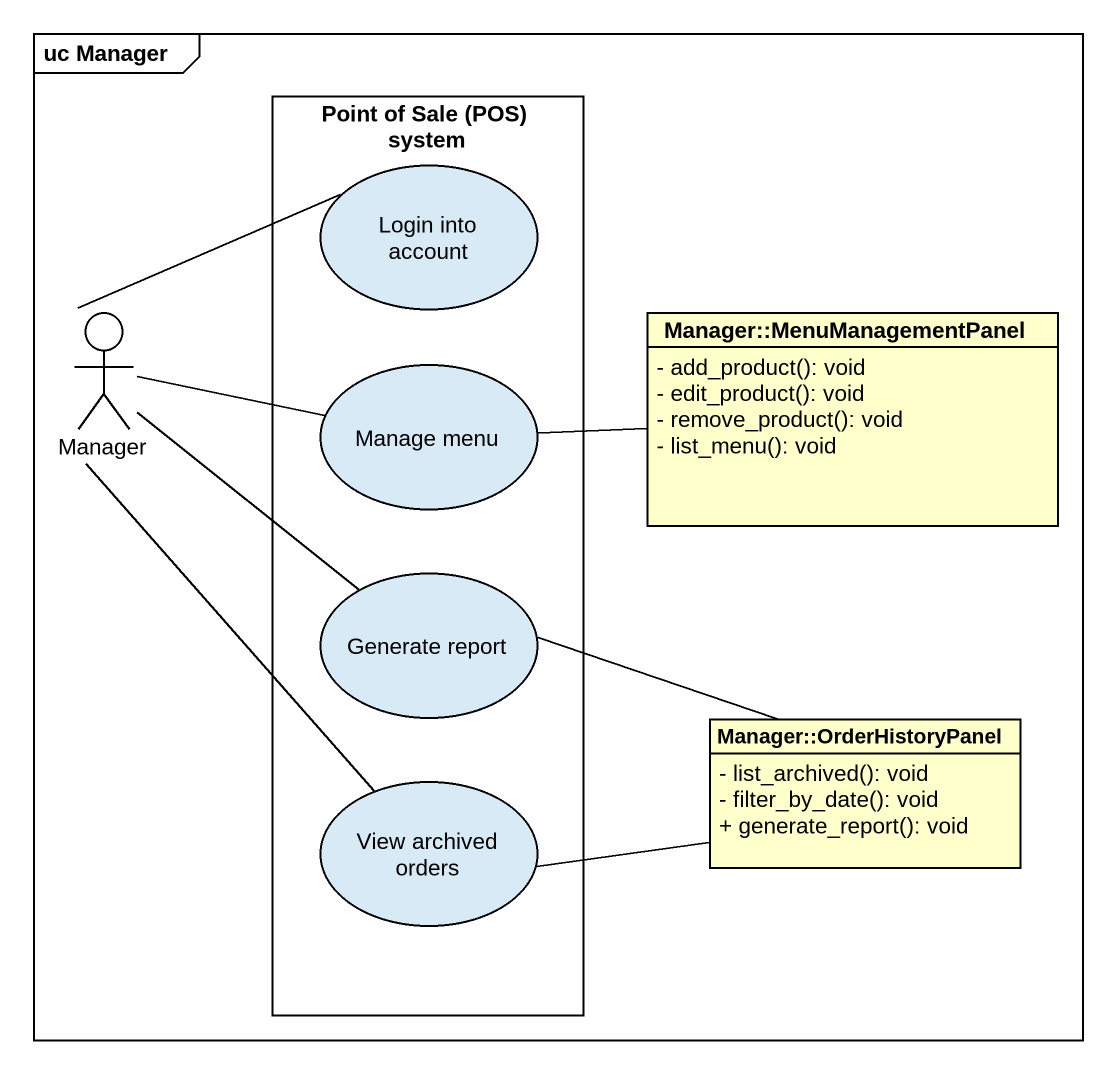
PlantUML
@startuml
mainframe uc Manager
allowmixing
hide circle
hide empty members
skinparam classAttributeIconSize 0
rectangle "Point of Sale (POS) system" as Point_of_Sale_POS_system {
  usecase "Login into account" as Login_into_account
  usecase "Manage menu" as Manage_menu
  usecase "Generate report" as Generate_report
  usecase "View archived orders" as View_archived_orders
}
actor Manager
class "Manager::MenuManagementPanel" as Manager_MenuManagementPanel {
  - add_product(): void
  - edit_product(): void
  - remove_product(): void
  - list_menu(): void
}
class "Manager::OrderHistoryPanel" as Manager_OrderHistoryPanel {
  - list_archived(): void
  - filter_by_date(): void
  + generate_report(): void
}
Login_into_account -- Manager
Manage_menu -left- Manager
Manage_menu -right- Manager_MenuManagementPanel
Generate_report -left- Manager
Generate_report -right- Manager_OrderHistoryPanel
View_archived_orders -up- Manager
View_archived_orders -right- Manager_OrderHistoryPanel
@enduml
